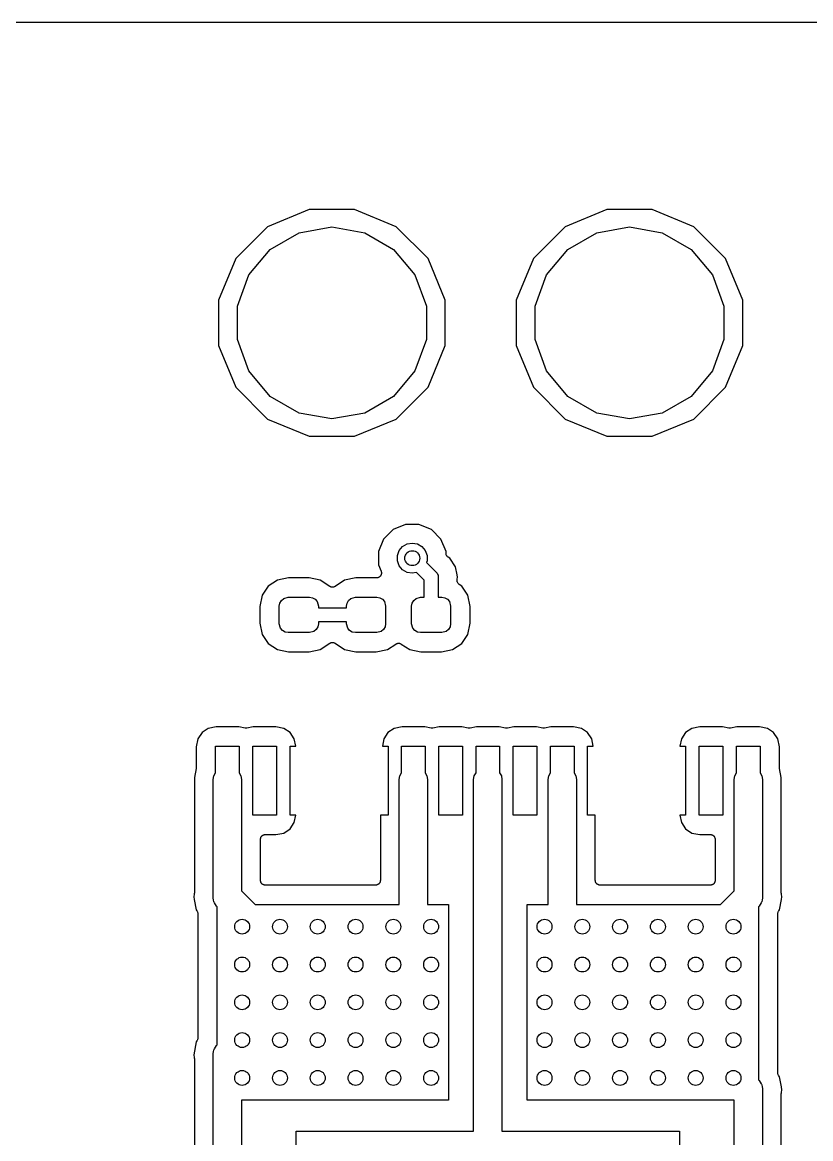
# Model space of a CAD drawing. Extents: x 40 to 163, y -163 to -37.
# Drawn here: x 61.15 to 82.34, y -67.42 to -37.41 of the extents above; entities that cross this region are included whole.
import ezdxf

# ---------------------------------------------------------------- set-up
doc = ezdxf.new("R2010")
doc.units = 0
doc.header["$MEASUREMENT"] = 0
doc.layers.add('BLACK', color=7, linetype='CONTINUOUS')

msp = doc.modelspace()

# ---------------------------------------------------------------- linework, layer by layer
at = {"layer": 'BLACK', "linetype": 'CONTINUOUS'}
for p, q in [((41.4283, -37.413), (161.747, -37.413)), ((68.8617, -42.4434), (67.7414, -42.9074)), ((70.0743, -42.4434), (68.8617, -42.4434)), ((71.1946, -42.9074), (70.0743, -42.4434)), ((76.8627, -42.4434), (75.7424, -42.9074)), ((78.0753, -42.4434), (76.8627, -42.4434)), ((79.1956, -42.9074), (78.0753, -42.4434)), ((67.7414, -42.9074), (66.884, -43.7648)), ((72.052, -43.7648), (71.1946, -42.9074)), ((75.7424, -42.9074), (74.885, -43.7648)), ((80.053, -43.7648), (79.1956, -42.9074)), ((67.8101, -43.5156), (68.5859, -43.0678)), ((68.5859, -43.0678), (69.468, -42.9122)), ((69.468, -42.9122), (70.3501, -43.0678)), ((70.3501, -43.0678), (71.1259, -43.5156)), ((75.8111, -43.5156), (76.5869, -43.0678)), ((76.5869, -43.0678), (77.469, -42.9122)), ((77.469, -42.9122), (78.3511, -43.0678)), ((78.3511, -43.0678), (79.1269, -43.5156)), ((66.884, -43.7648), (66.42, -44.8851)), ((67.2344, -44.2018), (67.8101, -43.5156)), ((71.1259, -43.5156), (71.7016, -44.2018)), ((72.516, -44.8851), (72.052, -43.7648)), ((74.885, -43.7648), (74.421, -44.8851)), ((75.2354, -44.2018), (75.8111, -43.5156)), ((79.1269, -43.5156), (79.7026, -44.2018)), ((80.517, -44.8851), (80.053, -43.7648)), ((66.928, -45.0435), (67.2344, -44.2018)), ((71.7016, -44.2018), (72.008, -45.0435)), ((74.929, -45.0435), (75.2354, -44.2018)), ((79.7026, -44.2018), (80.009, -45.0435)), ((66.42, -44.8851), (66.42, -46.0977)), ((72.516, -46.0977), (72.516, -44.8851)), ((74.421, -44.8851), (74.421, -46.0977)), ((80.517, -46.0977), (80.517, -44.8851)), ((66.928, -45.9393), (66.928, -45.0435)), ((72.008, -45.0435), (72.008, -45.9393)), ((74.929, -45.9393), (74.929, -45.0435)), ((80.009, -45.0435), (80.009, -45.9393)), ((66.42, -46.0977), (66.884, -47.218)), ((67.2344, -46.781), (66.928, -45.9393)), ((72.008, -45.9393), (71.7016, -46.781)), ((72.052, -47.218), (72.516, -46.0977)), ((74.421, -46.0977), (74.885, -47.218)), ((75.2354, -46.781), (74.929, -45.9393)), ((80.009, -45.9393), (79.7026, -46.781)), ((80.053, -47.218), (80.517, -46.0977)), ((67.8101, -47.4672), (67.2344, -46.781)), ((71.7016, -46.781), (71.1259, -47.4672)), ((75.8111, -47.4672), (75.2354, -46.781)), ((79.7026, -46.781), (79.1269, -47.4672)), ((66.884, -47.218), (67.7414, -48.0754)), ((71.1946, -48.0754), (72.052, -47.218)), ((74.885, -47.218), (75.7424, -48.0754)), ((79.1956, -48.0754), (80.053, -47.218)), ((68.5859, -47.915), (67.8101, -47.4672)), ((71.1259, -47.4672), (70.3501, -47.915)), ((76.5869, -47.915), (75.8111, -47.4672)), ((79.1269, -47.4672), (78.3511, -47.915)), ((69.468, -48.0706), (68.5859, -47.915)), ((70.3501, -47.915), (69.468, -48.0706)), ((77.469, -48.0706), (76.5869, -47.915)), ((78.3511, -47.915), (77.469, -48.0706)), ((67.7414, -48.0754), (68.8617, -48.5394)), ((70.0743, -48.5394), (71.1946, -48.0754)), ((75.7424, -48.0754), (76.8627, -48.5394)), ((78.0753, -48.5394), (79.1956, -48.0754)), ((68.8617, -48.5394), (70.0743, -48.5394)), ((76.8627, -48.5394), (78.0753, -48.5394)), ((71.4474, -50.908), (71.1137, -51.0462)), ((71.8086, -50.908), (71.4474, -50.908)), ((72.1423, -51.0462), (71.8086, -50.908)), ((70.8582, -51.3017), (70.72, -51.6354)), ((71.1137, -51.0462), (70.8582, -51.3017)), ((72.3978, -51.3017), (72.1423, -51.0462)), ((72.536, -51.6354), (72.3978, -51.3017)), ((71.2762, -51.6129), (71.3669, -51.5049)), ((71.3669, -51.5049), (71.4891, -51.4343)), ((71.4891, -51.4343), (71.628, -51.4098)), ((71.628, -51.4098), (71.7669, -51.4343)), ((71.7669, -51.4343), (71.8891, -51.5049)), ((71.8891, -51.5049), (71.9798, -51.6129)), ((70.72, -51.6354), (70.72, -51.9966)), ((71.228, -51.7455), (71.2762, -51.6129)), ((71.228, -51.8865), (71.228, -51.7455)), ((71.2762, -52.0191), (71.228, -51.8865)), ((71.9798, -51.6129), (72.028, -51.7455)), ((72.028, -51.8865), (72.012, -51.9306)), ((72.028, -51.7455), (72.028, -51.8865)), ((72.536, -51.6833), (72.536, -51.6354)), ((72.5391, -51.701), (72.536, -51.6833)), ((72.5411, -51.7188), (72.5391, -51.701)), ((72.5429, -51.7226), (72.5411, -51.7188)), ((72.5437, -51.7267), (72.5429, -51.7226)), ((72.5526, -51.7423), (72.5437, -51.7267)), ((72.5606, -51.7584), (72.5526, -51.7423)), ((72.5636, -51.7613), (72.5606, -51.7584)), ((72.5657, -51.7649), (72.5636, -51.7613)), ((72.5795, -51.7765), (72.5657, -51.7649)), ((72.5924, -51.7889), (72.5795, -51.7765)), ((72.6396, -51.8204), (72.5924, -51.7889)), ((72.794, -52.0515), (72.6396, -51.8204)), ((70.72, -51.9966), (70.7914, -52.1691)), ((70.7914, -52.1691), (70.7923, -52.1731)), ((70.7923, -52.1731), (70.7943, -52.1768)), ((70.7943, -52.1768), (70.7962, -52.1891)), ((70.7962, -52.1891), (70.7986, -52.1955)), ((70.7986, -52.1955), (70.7986, -52.2013)), ((70.7986, -52.2013), (70.801, -52.2121)), ((71.3669, -52.1271), (71.2762, -52.0191)), ((71.4891, -52.1977), (71.3669, -52.1271)), ((71.628, -52.2222), (71.4891, -52.1977)), ((71.7443, -52.2017), (71.628, -52.2222)), ((71.9455, -52.4029), (71.7443, -52.2017)), ((72.012, -51.9306), (72.2648, -52.1834)), ((72.2648, -52.1834), (72.2842, -52.1997)), ((72.2842, -52.1997), (72.2968, -52.2215)), ((72.8369, -52.2675), (72.794, -52.0515)), ((68.0034, -52.4046), (67.7583, -52.5683)), ((68.305, -52.3446), (68.0034, -52.4046)), ((68.855, -52.3446), (68.305, -52.3446)), ((69.1566, -52.4046), (68.855, -52.3446)), ((69.4124, -52.5755), (69.1566, -52.4046)), ((69.8094, -52.4046), (69.5536, -52.5755)), ((70.111, -52.3446), (69.8094, -52.4046)), ((70.6735, -52.3446), (70.111, -52.3446)), ((70.6826, -52.343), (70.6735, -52.3446)), ((70.6935, -52.3432), (70.6826, -52.343)), ((70.6975, -52.3419), (70.6935, -52.3432)), ((70.7016, -52.3417), (70.6975, -52.3419)), ((70.7103, -52.3381), (70.7016, -52.3417)), ((70.7169, -52.3369), (70.7103, -52.3381)), ((70.724, -52.3328), (70.7169, -52.3369)), ((70.7353, -52.329), (70.724, -52.3328)), ((70.7385, -52.3264), (70.7353, -52.329)), ((70.7423, -52.3248), (70.7385, -52.3264)), ((70.7499, -52.3179), (70.7423, -52.3248)), ((70.7551, -52.3148), (70.7499, -52.3179)), ((70.7599, -52.3092), (70.7551, -52.3148)), ((70.7697, -52.3013), (70.7599, -52.3092)), ((70.7718, -52.2978), (70.7697, -52.3013)), ((70.7749, -52.295), (70.7718, -52.2978)), ((70.7799, -52.2854), (70.7749, -52.295)), ((70.7835, -52.2811), (70.7799, -52.2854)), ((70.7858, -52.2747), (70.7835, -52.2811)), ((70.7925, -52.2636), (70.7858, -52.2747)), ((70.7933, -52.2595), (70.7925, -52.2636)), ((70.7952, -52.2559), (70.7933, -52.2595)), ((70.7967, -52.2448), (70.7952, -52.2559)), ((70.7986, -52.2396), (70.7967, -52.2448)), ((70.8011, -52.2203), (70.7986, -52.233)), ((70.7986, -52.233), (70.7986, -52.2396)), ((70.801, -52.2121), (70.8004, -52.2162)), ((70.8004, -52.2162), (70.8011, -52.2203)), ((71.9455, -52.865), (71.9455, -52.4029)), ((72.2968, -52.2215), (72.3113, -52.2422)), ((72.3113, -52.2422), (72.3135, -52.2505)), ((72.3135, -52.2505), (72.3178, -52.2578)), ((72.3178, -52.2578), (72.3222, -52.2827)), ((72.3222, -52.2827), (72.3287, -52.3071)), ((72.3287, -52.3071), (72.3265, -52.3323)), ((72.3265, -52.3323), (72.3265, -52.865)), ((72.8345, -52.4053), (72.8367, -52.393)), ((72.8345, -52.4181), (72.8345, -52.4053)), ((72.8376, -52.4358), (72.8345, -52.4181)), ((72.8367, -52.393), (72.8369, -52.3805)), ((72.8482, -52.324), (72.8369, -52.2675)), ((72.8369, -52.2675), (72.8369, -52.2675)), ((72.8369, -52.3805), (72.8482, -52.324)), ((72.8396, -52.4537), (72.8376, -52.4358)), ((72.8414, -52.4574), (72.8396, -52.4537)), ((72.8422, -52.4616), (72.8414, -52.4574)), ((72.8511, -52.4771), (72.8422, -52.4616)), ((72.8591, -52.4932), (72.8511, -52.4771)), ((72.8621, -52.4961), (72.8591, -52.4932)), ((72.8642, -52.4998), (72.8621, -52.4961)), ((72.878, -52.5113), (72.8642, -52.4998)), ((72.8909, -52.5237), (72.878, -52.5113)), ((67.7583, -52.5683), (67.5946, -52.8134)), ((69.4201, -52.5789), (69.4124, -52.5755)), ((69.4268, -52.5838), (69.4201, -52.5789)), ((69.4401, -52.5877), (69.4268, -52.5838)), ((69.4528, -52.5933), (69.4401, -52.5877)), ((69.4612, -52.5938), (69.4528, -52.5933)), ((69.4692, -52.5962), (69.4612, -52.5938)), ((69.483, -52.5952), (69.4692, -52.5962)), ((69.4968, -52.5962), (69.483, -52.5952)), ((69.5048, -52.5938), (69.4968, -52.5962)), ((69.5132, -52.5933), (69.5048, -52.5938)), ((69.5259, -52.5877), (69.5132, -52.5933)), ((69.5392, -52.5838), (69.5259, -52.5877)), ((69.5459, -52.5789), (69.5392, -52.5838)), ((69.5536, -52.5755), (69.5459, -52.5789)), ((72.9577, -52.5683), (72.8909, -52.5237)), ((73.1214, -52.8134), (72.9577, -52.5683)), ((67.5946, -52.8134), (67.5346, -53.115)), ((68.055, -53.1025), (68.0693, -53.0213)), ((68.055, -53.5775), (68.055, -53.1025)), ((68.0693, -53.0213), (68.1106, -52.9498)), ((68.1106, -52.9498), (68.1737, -52.8968)), ((68.1737, -52.8968), (68.2925, -52.865)), ((68.2925, -52.865), (68.8675, -52.865)), ((68.8675, -52.865), (68.9487, -52.8793)), ((68.9487, -52.8793), (69.0202, -52.9206)), ((69.0202, -52.9206), (69.0732, -52.9838)), ((69.0732, -52.9838), (69.105, -53.1025)), ((69.105, -53.1025), (69.105, -53.1495)), ((69.861, -53.1025), (69.8753, -53.0213)), ((69.861, -53.1495), (69.861, -53.1025)), ((69.8753, -53.0213), (69.9166, -52.9498)), ((69.9166, -52.9498), (69.9797, -52.8968)), ((69.9797, -52.8968), (70.0985, -52.865)), ((70.0985, -52.865), (70.6735, -52.865)), ((70.6735, -52.865), (70.7547, -52.8793)), ((70.7547, -52.8793), (70.8262, -52.9206)), ((70.8262, -52.9206), (70.8792, -52.9838)), ((70.8792, -52.9838), (70.911, -53.1025)), ((70.911, -53.1025), (70.911, -53.5775)), ((71.611, -53.1025), (71.6253, -53.0213)), ((71.611, -53.5775), (71.611, -53.1025)), ((71.6253, -53.0213), (71.6666, -52.9498)), ((71.6666, -52.9498), (71.7297, -52.8968)), ((71.7297, -52.8968), (71.8485, -52.865)), ((71.8485, -52.865), (71.9455, -52.865)), ((72.3265, -52.865), (72.4235, -52.865)), ((72.4235, -52.865), (72.5047, -52.8793)), ((72.5047, -52.8793), (72.5762, -52.9206)), ((72.5762, -52.9206), (72.6292, -52.9838)), ((72.6292, -52.9838), (72.661, -53.1025)), ((72.661, -53.1025), (72.661, -53.5775)), ((73.1814, -53.115), (73.1214, -52.8134)), ((67.5346, -53.115), (67.5346, -53.565)), ((69.105, -53.1495), (69.861, -53.1495)), ((73.1814, -53.565), (73.1814, -53.115)), ((67.5346, -53.565), (67.5946, -53.8666)), ((68.0868, -53.6962), (68.055, -53.5775)), ((68.1398, -53.7594), (68.0868, -53.6962)), ((69.0907, -53.6587), (69.0494, -53.7302)), ((69.105, -53.5775), (69.0907, -53.6587)), ((69.861, -53.5305), (69.105, -53.5305)), ((69.105, -53.5305), (69.105, -53.5775)), ((69.861, -53.5775), (69.861, -53.5305)), ((69.8928, -53.6962), (69.861, -53.5775)), ((69.9458, -53.7594), (69.8928, -53.6962)), ((70.8967, -53.6587), (70.8554, -53.7302)), ((70.911, -53.5775), (70.8967, -53.6587)), ((71.6428, -53.6962), (71.611, -53.5775)), ((71.6958, -53.7594), (71.6428, -53.6962)), ((72.6467, -53.6587), (72.6054, -53.7302)), ((72.661, -53.5775), (72.6467, -53.6587)), ((73.1214, -53.8666), (73.1814, -53.565)), ((67.5946, -53.8666), (67.7583, -54.1117)), ((68.2113, -53.8007), (68.1398, -53.7594)), ((68.2925, -53.815), (68.2113, -53.8007)), ((68.8675, -53.815), (68.2925, -53.815)), ((68.9862, -53.7832), (68.8675, -53.815)), ((69.0494, -53.7302), (68.9862, -53.7832)), ((70.0173, -53.8007), (69.9458, -53.7594)), ((70.0985, -53.815), (70.0173, -53.8007)), ((70.6735, -53.815), (70.0985, -53.815)), ((70.7922, -53.7832), (70.6735, -53.815)), ((70.8554, -53.7302), (70.7922, -53.7832)), ((71.7673, -53.8007), (71.6958, -53.7594)), ((71.8485, -53.815), (71.7673, -53.8007)), ((72.4235, -53.815), (71.8485, -53.815)), ((72.5422, -53.7832), (72.4235, -53.815)), ((72.6054, -53.7302), (72.5422, -53.7832)), ((72.9577, -54.1117), (73.1214, -53.8666)), ((67.7583, -54.1117), (68.0034, -54.2754)), ((68.0034, -54.2754), (68.305, -54.3354)), ((68.855, -54.3354), (69.1566, -54.2754)), ((69.1566, -54.2754), (69.4124, -54.1045)), ((69.4124, -54.1045), (69.4201, -54.1011)), ((69.4201, -54.1011), (69.4268, -54.0962)), ((69.4268, -54.0962), (69.4401, -54.0923)), ((69.4401, -54.0923), (69.4528, -54.0867)), ((69.4528, -54.0867), (69.4612, -54.0862)), ((69.4612, -54.0862), (69.4692, -54.0838)), ((69.4692, -54.0838), (69.483, -54.0848)), ((69.483, -54.0848), (69.4968, -54.0838)), ((69.4968, -54.0838), (69.5048, -54.0862)), ((69.5048, -54.0862), (69.5132, -54.0867)), ((69.5132, -54.0867), (69.5259, -54.0923)), ((69.5259, -54.0923), (69.5392, -54.0962)), ((69.5392, -54.0962), (69.5459, -54.1011)), ((69.5459, -54.1011), (69.5536, -54.1045)), ((69.5536, -54.1045), (69.8094, -54.2754)), ((69.8094, -54.2754), (70.111, -54.3354)), ((70.661, -54.3354), (70.9626, -54.2754)), ((70.9626, -54.2754), (71.1904, -54.1232)), ((71.1904, -54.1232), (71.1981, -54.1198)), ((71.1981, -54.1198), (71.2048, -54.1149)), ((71.2048, -54.1149), (71.2181, -54.111)), ((71.2181, -54.111), (71.2308, -54.1054)), ((71.2308, -54.1054), (71.2392, -54.1049)), ((71.2392, -54.1049), (71.2472, -54.1026)), ((71.2472, -54.1026), (71.261, -54.1035)), ((71.261, -54.1035), (71.2748, -54.1026)), ((71.2748, -54.1026), (71.2828, -54.1049)), ((71.2828, -54.1049), (71.2912, -54.1054)), ((71.2912, -54.1054), (71.3039, -54.111)), ((71.3039, -54.111), (71.3172, -54.1149)), ((71.3172, -54.1149), (71.3239, -54.1198)), ((71.3239, -54.1198), (71.3316, -54.1232)), ((71.3316, -54.1232), (71.5594, -54.2754)), ((71.5594, -54.2754), (71.861, -54.3354)), ((72.411, -54.3354), (72.7126, -54.2754)), ((72.7126, -54.2754), (72.9577, -54.1117)), ((68.305, -54.3354), (68.855, -54.3354)), ((70.111, -54.3354), (70.661, -54.3354)), ((71.861, -54.3354), (72.411, -54.3354)), ((66.1443, -56.3921), (65.9763, -56.5044)), ((66.355, -56.3502), (66.1443, -56.3921)), ((66.965, -56.3502), (66.355, -56.3502)), ((67.1352, -56.384), (66.965, -56.3502)), ((67.138, -56.3841), (67.1352, -56.384)), ((67.1407, -56.385), (67.138, -56.3841)), ((67.16, -56.3846), (67.1407, -56.385)), ((67.1793, -56.385), (67.16, -56.3846)), ((67.182, -56.3841), (67.1793, -56.385)), ((67.1848, -56.384), (67.182, -56.3841)), ((67.355, -56.3502), (67.1848, -56.384)), ((67.965, -56.3502), (67.355, -56.3502)), ((68.1757, -56.3921), (67.965, -56.3502)), ((68.3437, -56.5044), (68.1757, -56.3921)), ((71.1443, -56.3921), (70.9763, -56.5044)), ((71.355, -56.3502), (71.1443, -56.3921)), ((71.965, -56.3502), (71.355, -56.3502)), ((72.1352, -56.384), (71.965, -56.3502)), ((72.138, -56.3841), (72.1352, -56.384)), ((72.1407, -56.385), (72.138, -56.3841)), ((72.16, -56.3846), (72.1407, -56.385)), ((72.1793, -56.385), (72.16, -56.3846)), ((72.182, -56.3841), (72.1793, -56.385)), ((72.1848, -56.384), (72.182, -56.3841)), ((72.355, -56.3502), (72.1848, -56.384)), ((72.965, -56.3502), (72.355, -56.3502)), ((73.1352, -56.384), (72.965, -56.3502)), ((73.138, -56.3841), (73.1352, -56.384)), ((73.1407, -56.385), (73.138, -56.3841)), ((73.16, -56.3846), (73.1407, -56.385)), ((73.1793, -56.385), (73.16, -56.3846)), ((73.182, -56.3841), (73.1793, -56.385)), ((73.1848, -56.384), (73.182, -56.3841)), ((73.355, -56.3502), (73.1848, -56.384)), ((73.965, -56.3502), (73.355, -56.3502)), ((74.1352, -56.384), (73.965, -56.3502)), ((74.138, -56.3841), (74.1352, -56.384)), ((74.1407, -56.385), (74.138, -56.3841)), ((74.16, -56.3846), (74.1407, -56.385)), ((74.1793, -56.385), (74.16, -56.3846)), ((74.182, -56.3841), (74.1793, -56.385)), ((74.1848, -56.384), (74.182, -56.3841)), ((74.355, -56.3502), (74.1848, -56.384)), ((74.965, -56.3502), (74.355, -56.3502)), ((75.1352, -56.384), (74.965, -56.3502)), ((75.138, -56.3841), (75.1352, -56.384)), ((75.1407, -56.385), (75.138, -56.3841)), ((75.16, -56.3846), (75.1407, -56.385)), ((75.1793, -56.385), (75.16, -56.3846)), ((75.182, -56.3841), (75.1793, -56.385)), ((75.1848, -56.384), (75.182, -56.3841)), ((75.355, -56.3502), (75.1848, -56.384)), ((75.965, -56.3502), (75.355, -56.3502)), ((76.1757, -56.3921), (75.965, -56.3502)), ((76.3437, -56.5044), (76.1757, -56.3921)), ((79.1443, -56.3921), (78.9763, -56.5044)), ((79.355, -56.3502), (79.1443, -56.3921)), ((79.965, -56.3502), (79.355, -56.3502)), ((80.1352, -56.384), (79.965, -56.3502)), ((80.138, -56.3841), (80.1352, -56.384)), ((80.1407, -56.385), (80.138, -56.3841)), ((80.16, -56.3846), (80.1407, -56.385)), ((80.1793, -56.385), (80.16, -56.3846)), ((80.182, -56.3841), (80.1793, -56.385)), ((80.1848, -56.384), (80.182, -56.3841)), ((80.355, -56.3502), (80.1848, -56.384)), ((80.965, -56.3502), (80.355, -56.3502)), ((81.1757, -56.3921), (80.965, -56.3502)), ((81.3437, -56.5044), (81.1757, -56.3921)), ((65.864, -56.6724), (65.8221, -56.8831)), ((65.9763, -56.5044), (65.864, -56.6724)), ((68.456, -56.6724), (68.3437, -56.5044)), ((68.4955, -56.8706), (68.456, -56.6724)), ((70.864, -56.6724), (70.8245, -56.8706)), ((70.9763, -56.5044), (70.864, -56.6724)), ((76.456, -56.6724), (76.3437, -56.5044)), ((76.4955, -56.8706), (76.456, -56.6724)), ((78.864, -56.6724), (78.8245, -56.8706)), ((78.9763, -56.5044), (78.864, -56.6724)), ((81.456, -56.6724), (81.3437, -56.5044)), ((81.4979, -56.8831), (81.456, -56.6724)), ((65.8221, -56.8831), (65.8221, -57.4409)), ((66.3425, -57.5856), (66.3425, -56.8706)), ((66.3425, -56.8706), (66.9775, -56.8706)), ((66.9775, -56.8706), (66.9775, -57.5856)), ((67.3425, -58.7248), (67.3425, -56.8706)), ((67.3425, -56.8706), (67.9775, -56.8706)), ((67.9775, -56.8706), (67.9775, -58.7248)), ((68.3425, -58.7248), (68.3425, -56.8706)), ((68.3425, -56.8706), (68.4955, -56.8706)), ((70.8245, -56.8706), (70.9775, -56.8706)), ((70.9775, -56.8706), (70.9775, -58.7248)), ((71.3425, -57.5856), (71.3425, -56.8706)), ((71.3425, -56.8706), (71.9775, -56.8706)), ((71.9775, -56.8706), (71.9775, -57.5856)), ((72.3425, -58.7248), (72.3425, -56.8706)), ((72.3425, -56.8706), (72.9775, -56.8706)), ((72.9775, -56.8706), (72.9775, -58.7248)), ((73.3425, -57.5856), (73.3425, -56.8706)), ((73.3425, -56.8706), (73.9775, -56.8706)), ((73.9775, -56.8706), (73.9775, -57.5856)), ((74.3425, -58.7248), (74.3425, -56.8706)), ((74.3425, -56.8706), (74.9775, -56.8706)), ((74.9775, -56.8706), (74.9775, -58.7248)), ((75.3425, -57.5856), (75.3425, -56.8706)), ((75.3425, -56.8706), (75.9775, -56.8706)), ((75.9775, -56.8706), (75.9775, -57.5856)), ((76.3425, -58.7248), (76.3425, -56.8706)), ((76.3425, -56.8706), (76.4955, -56.8706)), ((78.8245, -56.8706), (78.9775, -56.8706)), ((78.9775, -56.8706), (78.9775, -58.7248)), ((79.3425, -58.7248), (79.3425, -56.8706)), ((79.3425, -56.8706), (79.9775, -56.8706)), ((79.9775, -56.8706), (79.9775, -58.7248)), ((80.3425, -57.5856), (80.3425, -56.8706)), ((80.3425, -56.8706), (80.9775, -56.8706)), ((80.9775, -56.8706), (80.9775, -57.5856)), ((81.4979, -57.4409), (81.4979, -56.8831)), ((65.8196, -57.4657), (65.771, -57.7101)), ((65.8199, -57.4532), (65.8196, -57.4657)), ((65.8221, -57.4409), (65.8199, -57.4532)), ((66.2965, -57.6654), (66.3425, -57.5856)), ((66.9775, -57.5856), (67.0235, -57.6654)), ((71.2965, -57.6654), (71.3425, -57.5856)), ((71.9775, -57.5856), (72.0235, -57.6654)), ((73.2965, -57.6654), (73.3425, -57.5856)), ((73.9775, -57.5856), (74.0235, -57.6654)), ((75.2965, -57.6654), (75.3425, -57.5856)), ((75.9775, -57.5856), (76.0235, -57.6654)), ((80.2965, -57.6654), (80.3425, -57.5856)), ((80.9775, -57.5856), (81.0235, -57.6654)), ((81.5001, -57.4532), (81.4979, -57.4409)), ((81.5004, -57.4657), (81.5001, -57.4532)), ((81.549, -57.7101), (81.5004, -57.4657)), ((65.771, -57.7101), (65.771, -60.8195)), ((66.279, -57.7644), (66.2965, -57.6654)), ((66.279, -60.903), (66.279, -57.7644)), ((67.0235, -57.6654), (67.041, -57.7644)), ((67.041, -57.7644), (67.041, -60.7618)), ((71.279, -57.7644), (71.2965, -57.6654)), ((71.279, -61.1251), (71.279, -57.7644)), ((72.0235, -57.6654), (72.041, -57.7644)), ((72.041, -57.7644), (72.041, -61.1251)), ((73.279, -57.7644), (73.2965, -57.6654)), ((73.279, -67.2211), (73.279, -57.7644)), ((74.0235, -57.6654), (74.041, -57.7644)), ((74.041, -57.7644), (74.041, -67.2211)), ((75.279, -57.7644), (75.2965, -57.6654)), ((75.279, -61.1251), (75.279, -57.7644)), ((76.0235, -57.6654), (76.041, -57.7644)), ((76.041, -57.7644), (76.041, -61.1251)), ((80.279, -57.7644), (80.2965, -57.6654)), ((80.279, -60.7618), (80.279, -57.7644)), ((81.0235, -57.6654), (81.041, -57.7644)), ((81.041, -57.7644), (81.041, -60.903)), ((81.549, -60.8195), (81.549, -57.7101)), ((67.9775, -58.7248), (67.3425, -58.7248)), ((68.4955, -58.7248), (68.3425, -58.7248)), ((68.456, -58.923), (68.4955, -58.7248)), ((70.9775, -58.7248), (70.771, -58.7248)), ((70.771, -58.7248), (70.771, -60.4777)), ((72.9775, -58.7248), (72.3425, -58.7248)), ((74.9775, -58.7248), (74.3425, -58.7248)), ((76.549, -58.7248), (76.3425, -58.7248)), ((76.549, -60.4777), (76.549, -58.7248)), ((78.9775, -58.7248), (78.8245, -58.7248)), ((78.8245, -58.7248), (78.864, -58.923)), ((79.9775, -58.7248), (79.3425, -58.7248)), ((68.1757, -59.2033), (68.3437, -59.091)), ((68.3437, -59.091), (68.456, -58.923)), ((78.864, -58.923), (78.9763, -59.091)), ((78.9763, -59.091), (79.1443, -59.2033)), ((67.549, -59.3722), (67.5509, -59.3613)), ((67.549, -60.4777), (67.549, -59.3722)), ((67.5509, -59.3502), (67.5547, -59.3397)), ((67.5509, -59.3613), (67.5509, -59.3502)), ((67.5547, -59.3397), (67.5567, -59.3288)), ((67.5567, -59.3288), (67.5622, -59.3192)), ((67.5622, -59.3192), (67.566, -59.3087)), ((67.566, -59.3087), (67.5732, -59.3002)), ((67.5732, -59.3002), (67.5787, -59.2906)), ((67.5787, -59.2906), (67.5872, -59.2835)), ((67.5872, -59.2835), (67.5944, -59.275)), ((67.5944, -59.275), (67.604, -59.2694)), ((67.604, -59.2694), (67.6125, -59.2623)), ((67.6125, -59.2623), (67.6229, -59.2585)), ((67.6229, -59.2585), (67.6326, -59.2529)), ((67.6326, -59.2529), (67.6435, -59.251)), ((67.6435, -59.251), (67.6539, -59.2472)), ((67.6539, -59.2472), (67.6651, -59.2472)), ((67.6651, -59.2472), (67.676, -59.2452)), ((67.676, -59.2452), (67.965, -59.2452)), ((67.965, -59.2452), (68.1757, -59.2033)), ((79.1443, -59.2033), (79.355, -59.2452)), ((79.355, -59.2452), (79.644, -59.2452)), ((79.644, -59.2452), (79.6549, -59.2472)), ((79.6549, -59.2472), (79.6661, -59.2472)), ((79.6661, -59.2472), (79.6765, -59.251)), ((79.6765, -59.251), (79.6874, -59.2529)), ((79.6874, -59.2529), (79.6971, -59.2585)), ((79.6971, -59.2585), (79.7075, -59.2623)), ((79.7075, -59.2623), (79.716, -59.2694)), ((79.716, -59.2694), (79.7256, -59.275)), ((79.7256, -59.275), (79.7328, -59.2835)), ((79.7328, -59.2835), (79.7413, -59.2906)), ((79.7413, -59.2906), (79.7468, -59.3002)), ((79.7468, -59.3002), (79.754, -59.3087)), ((79.754, -59.3087), (79.7578, -59.3192)), ((79.7578, -59.3192), (79.7633, -59.3288)), ((79.7633, -59.3288), (79.7653, -59.3397)), ((79.7653, -59.3397), (79.7691, -59.3502)), ((79.7691, -59.3502), (79.7691, -59.3613)), ((79.7691, -59.3613), (79.771, -59.3722)), ((79.771, -59.3722), (79.771, -60.4777)), ((67.5509, -60.4886), (67.549, -60.4777)), ((67.5509, -60.4997), (67.5509, -60.4886)), ((67.5547, -60.5102), (67.5509, -60.4997)), ((67.5567, -60.5211), (67.5547, -60.5102)), ((67.5622, -60.5307), (67.5567, -60.5211)), ((67.566, -60.5412), (67.5622, -60.5307)), ((67.5732, -60.5497), (67.566, -60.5412)), ((67.5787, -60.5593), (67.5732, -60.5497)), ((67.5872, -60.5664), (67.5787, -60.5593)), ((67.5944, -60.5749), (67.5872, -60.5664)), ((67.604, -60.5805), (67.5944, -60.5749)), ((67.6125, -60.5876), (67.604, -60.5805)), ((67.6229, -60.5914), (67.6125, -60.5876)), ((67.6326, -60.597), (67.6229, -60.5914)), ((67.6435, -60.5989), (67.6326, -60.597)), ((67.6539, -60.6027), (67.6435, -60.5989)), ((67.6651, -60.6027), (67.6539, -60.6027)), ((67.676, -60.6047), (67.6651, -60.6027)), ((70.644, -60.6047), (67.676, -60.6047)), ((70.6549, -60.6027), (70.644, -60.6047)), ((70.6661, -60.6027), (70.6549, -60.6027)), ((70.6765, -60.5989), (70.6661, -60.6027)), ((70.6874, -60.597), (70.6765, -60.5989)), ((70.6971, -60.5914), (70.6874, -60.597)), ((70.7075, -60.5876), (70.6971, -60.5914)), ((70.716, -60.5805), (70.7075, -60.5876)), ((70.7256, -60.5749), (70.716, -60.5805)), ((70.7328, -60.5664), (70.7256, -60.5749)), ((70.7413, -60.5593), (70.7328, -60.5664)), ((70.7468, -60.5497), (70.7413, -60.5593)), ((70.754, -60.5412), (70.7468, -60.5497)), ((70.7578, -60.5307), (70.754, -60.5412)), ((70.7633, -60.5211), (70.7578, -60.5307)), ((70.7653, -60.5102), (70.7633, -60.5211)), ((70.7691, -60.4997), (70.7653, -60.5102)), ((70.771, -60.4777), (70.7691, -60.4886)), ((70.7691, -60.4886), (70.7691, -60.4997)), ((76.5509, -60.4886), (76.549, -60.4777)), ((76.5509, -60.4997), (76.5509, -60.4886)), ((76.5547, -60.5102), (76.5509, -60.4997)), ((76.5567, -60.5211), (76.5547, -60.5102)), ((76.5622, -60.5307), (76.5567, -60.5211)), ((76.566, -60.5412), (76.5622, -60.5307)), ((76.5732, -60.5497), (76.566, -60.5412)), ((76.5787, -60.5593), (76.5732, -60.5497)), ((76.5872, -60.5664), (76.5787, -60.5593)), ((76.5944, -60.5749), (76.5872, -60.5664)), ((76.604, -60.5805), (76.5944, -60.5749)), ((76.6125, -60.5876), (76.604, -60.5805)), ((76.6229, -60.5914), (76.6125, -60.5876)), ((76.6326, -60.597), (76.6229, -60.5914)), ((76.6435, -60.5989), (76.6326, -60.597)), ((76.6539, -60.6027), (76.6435, -60.5989)), ((76.6651, -60.6027), (76.6539, -60.6027)), ((76.676, -60.6047), (76.6651, -60.6027)), ((79.644, -60.6047), (76.676, -60.6047)), ((79.6549, -60.6027), (79.644, -60.6047)), ((79.6661, -60.6027), (79.6549, -60.6027)), ((79.6765, -60.5989), (79.6661, -60.6027)), ((79.6874, -60.597), (79.6765, -60.5989)), ((79.6971, -60.5914), (79.6874, -60.597)), ((79.7075, -60.5876), (79.6971, -60.5914)), ((79.716, -60.5805), (79.7075, -60.5876)), ((79.7256, -60.5749), (79.716, -60.5805)), ((79.7328, -60.5664), (79.7256, -60.5749)), ((79.7413, -60.5593), (79.7328, -60.5664)), ((79.7468, -60.5497), (79.7413, -60.5593)), ((79.754, -60.5412), (79.7468, -60.5497)), ((79.7578, -60.5307), (79.754, -60.5412)), ((79.7633, -60.5211), (79.7578, -60.5307)), ((79.7653, -60.5102), (79.7633, -60.5211)), ((79.7691, -60.4997), (79.7653, -60.5102)), ((79.771, -60.4777), (79.7691, -60.4886)), ((79.7691, -60.4886), (79.7691, -60.4997)), ((65.7686, -60.8443), (65.7536, -60.9196)), ((65.7688, -60.8318), (65.7686, -60.8443)), ((65.771, -60.8195), (65.7688, -60.8318)), ((66.2746, -60.9533), (66.279, -60.903)), ((67.041, -60.7618), (67.4043, -61.1251)), ((79.9157, -61.1251), (80.279, -60.7618)), ((81.041, -60.903), (81.0454, -60.9533)), ((81.5512, -60.8318), (81.549, -60.8195)), ((81.5514, -60.8443), (81.5512, -60.8318)), ((81.5664, -60.9196), (81.5514, -60.8443)), ((65.7536, -60.9196), (65.7686, -60.9949)), ((65.7686, -60.9949), (65.7686, -60.9949)), ((65.7686, -60.9949), (65.8226, -61.2665)), ((66.2877, -61.0021), (66.2746, -60.9533)), ((66.2965, -61.0519), (66.2877, -61.0021)), ((66.305, -61.0667), (66.2965, -61.0519)), ((66.3094, -61.0831), (66.305, -61.0667)), ((66.3384, -61.1245), (66.3094, -61.0831)), ((66.3636, -61.1683), (66.3384, -61.1245)), ((66.3829, -61.1844), (66.3636, -61.1683)), ((66.3829, -64.9012), (66.3829, -61.1844)), ((67.4043, -61.1251), (71.279, -61.1251)), ((72.041, -61.1251), (72.6059, -61.1251)), ((72.6059, -61.1251), (72.6059, -66.3829)), ((74.7141, -66.3829), (74.7141, -61.1251)), ((74.7141, -61.1251), (75.279, -61.1251)), ((76.041, -61.1251), (79.9157, -61.1251)), ((80.9564, -61.1683), (80.9371, -61.1844)), ((80.9371, -61.1844), (80.9371, -65.841)), ((80.9816, -61.1245), (80.9564, -61.1683)), ((81.0106, -61.0831), (80.9816, -61.1245)), ((81.015, -61.0667), (81.0106, -61.0831)), ((81.0235, -61.0519), (81.015, -61.0667)), ((81.0323, -61.0021), (81.0235, -61.0519)), ((81.0454, -60.9533), (81.0323, -61.0021)), ((81.4974, -61.2665), (81.5514, -60.9949)), ((81.5514, -60.9949), (81.5664, -60.9196)), ((81.5514, -60.9949), (81.5514, -60.9949)), ((65.8226, -61.2665), (65.8411, -61.2941)), ((65.8411, -61.2941), (65.8472, -61.3081)), ((65.8472, -61.3081), (65.8548, -61.3212)), ((65.8548, -61.3212), (65.856, -61.3281)), ((65.856, -61.3281), (65.8588, -61.3345)), ((65.8588, -61.3345), (65.8598, -61.3497)), ((65.8598, -61.3497), (65.8625, -61.3647)), ((65.8625, -61.3647), (65.8625, -64.7209)), ((81.4575, -61.3647), (81.4602, -61.3497)), ((81.4575, -65.6607), (81.4575, -61.3647)), ((81.4602, -61.3497), (81.4612, -61.3345)), ((81.4612, -61.3345), (81.464, -61.3281)), ((81.464, -61.3281), (81.4652, -61.3212)), ((81.4652, -61.3212), (81.4728, -61.3081)), ((81.4728, -61.3081), (81.4789, -61.2941)), ((81.4789, -61.2941), (81.4974, -61.2665)), ((65.8411, -64.7915), (65.8226, -64.8191)), ((65.8472, -64.7775), (65.8411, -64.7915)), ((65.8548, -64.7644), (65.8472, -64.7775)), ((65.856, -64.7575), (65.8548, -64.7644)), ((65.8588, -64.7511), (65.856, -64.7575)), ((65.8598, -64.7359), (65.8588, -64.7511)), ((65.8625, -64.7209), (65.8598, -64.7359)), ((65.8226, -64.8191), (65.7536, -65.166)), ((66.2746, -65.1323), (66.2877, -65.0834)), ((66.2877, -65.0834), (66.2965, -65.0337)), ((66.2965, -65.0337), (66.305, -65.0189)), ((66.305, -65.0189), (66.3094, -65.0025)), ((66.3094, -65.0025), (66.3384, -64.9611)), ((66.3384, -64.9611), (66.3636, -64.9173)), ((66.3636, -64.9173), (66.3829, -64.9012)), ((65.7536, -65.166), (65.7686, -65.2413)), ((65.7686, -65.2413), (65.7688, -65.2538)), ((65.7688, -65.2538), (65.771, -65.2661)), ((65.771, -65.2661), (65.771, -75.8939)), ((66.279, -65.1826), (66.2746, -65.1323)), ((66.279, -75.8396), (66.279, -65.1826)), ((81.4602, -65.6757), (81.4575, -65.6607)), ((81.4612, -65.6909), (81.4602, -65.6757)), ((81.464, -65.6973), (81.4612, -65.6909)), ((81.4652, -65.7042), (81.464, -65.6973)), ((81.4728, -65.7173), (81.4652, -65.7042)), ((80.9371, -65.841), (80.9564, -65.8571)), ((80.9564, -65.8571), (80.9816, -65.9009)), ((80.9816, -65.9009), (81.0106, -65.9423)), ((81.0106, -65.9423), (81.015, -65.9587)), ((81.015, -65.9587), (81.0235, -65.9735)), ((81.0235, -65.9735), (81.0323, -66.0233)), ((81.4789, -65.7313), (81.4728, -65.7173)), ((81.4974, -65.7589), (81.4789, -65.7313)), ((81.5514, -66.0305), (81.4974, -65.7589)), ((81.0323, -66.0233), (81.0454, -66.0721)), ((81.0454, -66.0721), (81.041, -66.1224)), ((81.041, -66.1224), (81.041, -75.8396)), ((81.549, -66.2059), (81.5512, -66.1936)), ((81.549, -75.8939), (81.549, -66.2059)), ((81.5512, -66.1936), (81.5514, -66.1811)), ((81.5664, -66.1058), (81.5514, -66.0305)), ((81.5514, -66.1811), (81.5664, -66.1058)), ((72.6059, -66.3829), (67.041, -66.3829)), ((67.041, -66.3829), (67.041, -75.8396)), ((80.279, -66.3829), (74.7141, -66.3829)), ((80.279, -74.0839), (80.279, -66.3829)), ((68.5038, -71.9401), (68.5038, -67.2211)), ((68.5038, -67.2211), (73.279, -67.2211)), ((74.041, -67.2211), (78.8162, -67.2211)), ((78.8162, -67.2211), (78.8162, -72.4789))]:
    msp.add_line(p, q, dxfattribs=at)
at = {"layer": 'BLACK'}
for centre in [(71.628, -51.816), (67.056, -61.722), (68.072, -61.722), (69.088, -61.722), (70.104, -61.722), (71.12, -61.722), (72.136, -61.722), (75.184, -61.722), (76.2, -61.722), (77.216, -61.722), (78.232, -61.722), (79.248, -61.722), (80.264, -61.722), (67.056, -62.738), (68.072, -62.738), (69.088, -62.738), (70.104, -62.738), (71.12, -62.738), (72.136, -62.738), (75.184, -62.738), (76.2, -62.738), (77.216, -62.738), (78.232, -62.738), (79.248, -62.738), (80.264, -62.738), (67.056, -63.754), (68.072, -63.754), (69.088, -63.754), (70.104, -63.754), (71.12, -63.754), (72.136, -63.754), (75.184, -63.754), (76.2, -63.754), (77.216, -63.754), (78.232, -63.754), (79.248, -63.754), (80.264, -63.754), (67.056, -64.77), (68.072, -64.77), (69.088, -64.77), (70.104, -64.77), (71.12, -64.77), (72.136, -64.77), (75.184, -64.77), (76.2, -64.77), (77.216, -64.77), (78.232, -64.77), (79.248, -64.77), (80.264, -64.77), (67.056, -65.786), (68.072, -65.786), (69.088, -65.786), (70.104, -65.786), (71.12, -65.786), (72.136, -65.786), (75.184, -65.786), (76.2, -65.786), (77.216, -65.786), (78.232, -65.786), (79.248, -65.786), (80.264, -65.786)]:
    msp.add_circle(centre, 0.2, dxfattribs=at)

doc.saveas('drawing.dxf')
